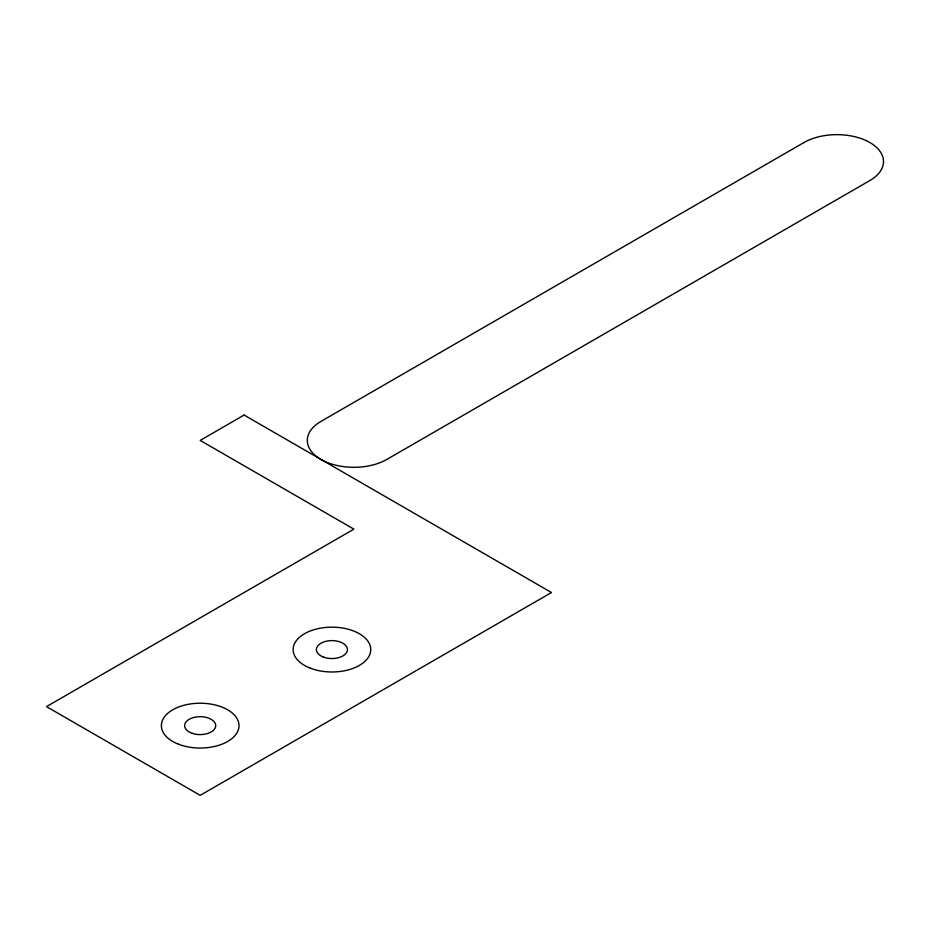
<?xml version="1.0" encoding="UTF-8"?>
<svg xmlns="http://www.w3.org/2000/svg" width="930" height="930" viewBox="0 0 930 930"><rect width="100%" height="100%" fill="white"/><g stroke="black" fill="none" stroke-linecap="round" stroke-linejoin="round"><path stroke-width="1.4" d="M244.102 415.059L200.194 440.413L353.888 529.147L46.5 706.614L200.194 795.348L551.49 592.526L244.102 415.059M803.985 142.523L320.955 421.406A46.581 26.889 0 0 0 320.955 459.432A46.581 26.889 0 0 0 386.822 459.432L869.864 180.548A46.581 26.889 0 0 0 869.864 142.523A46.581 26.889 0 0 0 803.985 142.523M178.63 744.267A38.816 22.413 0 0 0 238.929 727.097A38.816 22.413 0 0 0 183.024 705.533A38.816 22.413 0 0 0 178.63 744.267M310.364 668.205A38.816 22.413 0 0 0 370.663 651.047A38.816 22.413 0 0 0 314.759 629.482A38.816 22.413 0 0 0 310.364 668.205M323.303 657.033A15.531 8.963 0 0 0 347.425 650.163A15.531 8.963 0 0 0 325.07 641.537A15.531 8.963 0 0 0 323.303 657.033M192.429 733.398A15.531 8.963 0 0 0 215.714 725.633A15.531 8.963 0 0 0 192.429 717.867A15.531 8.963 0 0 0 192.429 733.398"/></g></svg>
